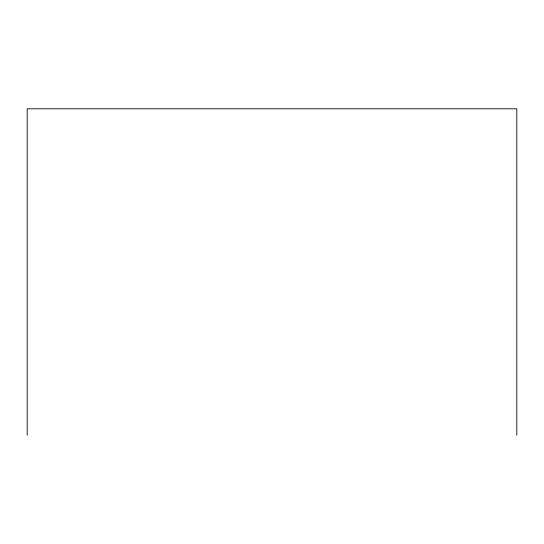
<?xml version="1.0" encoding="UTF-8"?>
<svg xmlns="http://www.w3.org/2000/svg" width="544" height="544" viewBox="0 0 544 544"><rect width="100%" height="100%" fill="white"/><g stroke="black" fill="none" stroke-linecap="round" stroke-linejoin="round"><path stroke-width="0.82" d="M516.8 435.22L516.8 108.78L27.2 108.78L27.2 435.22"/></g></svg>
